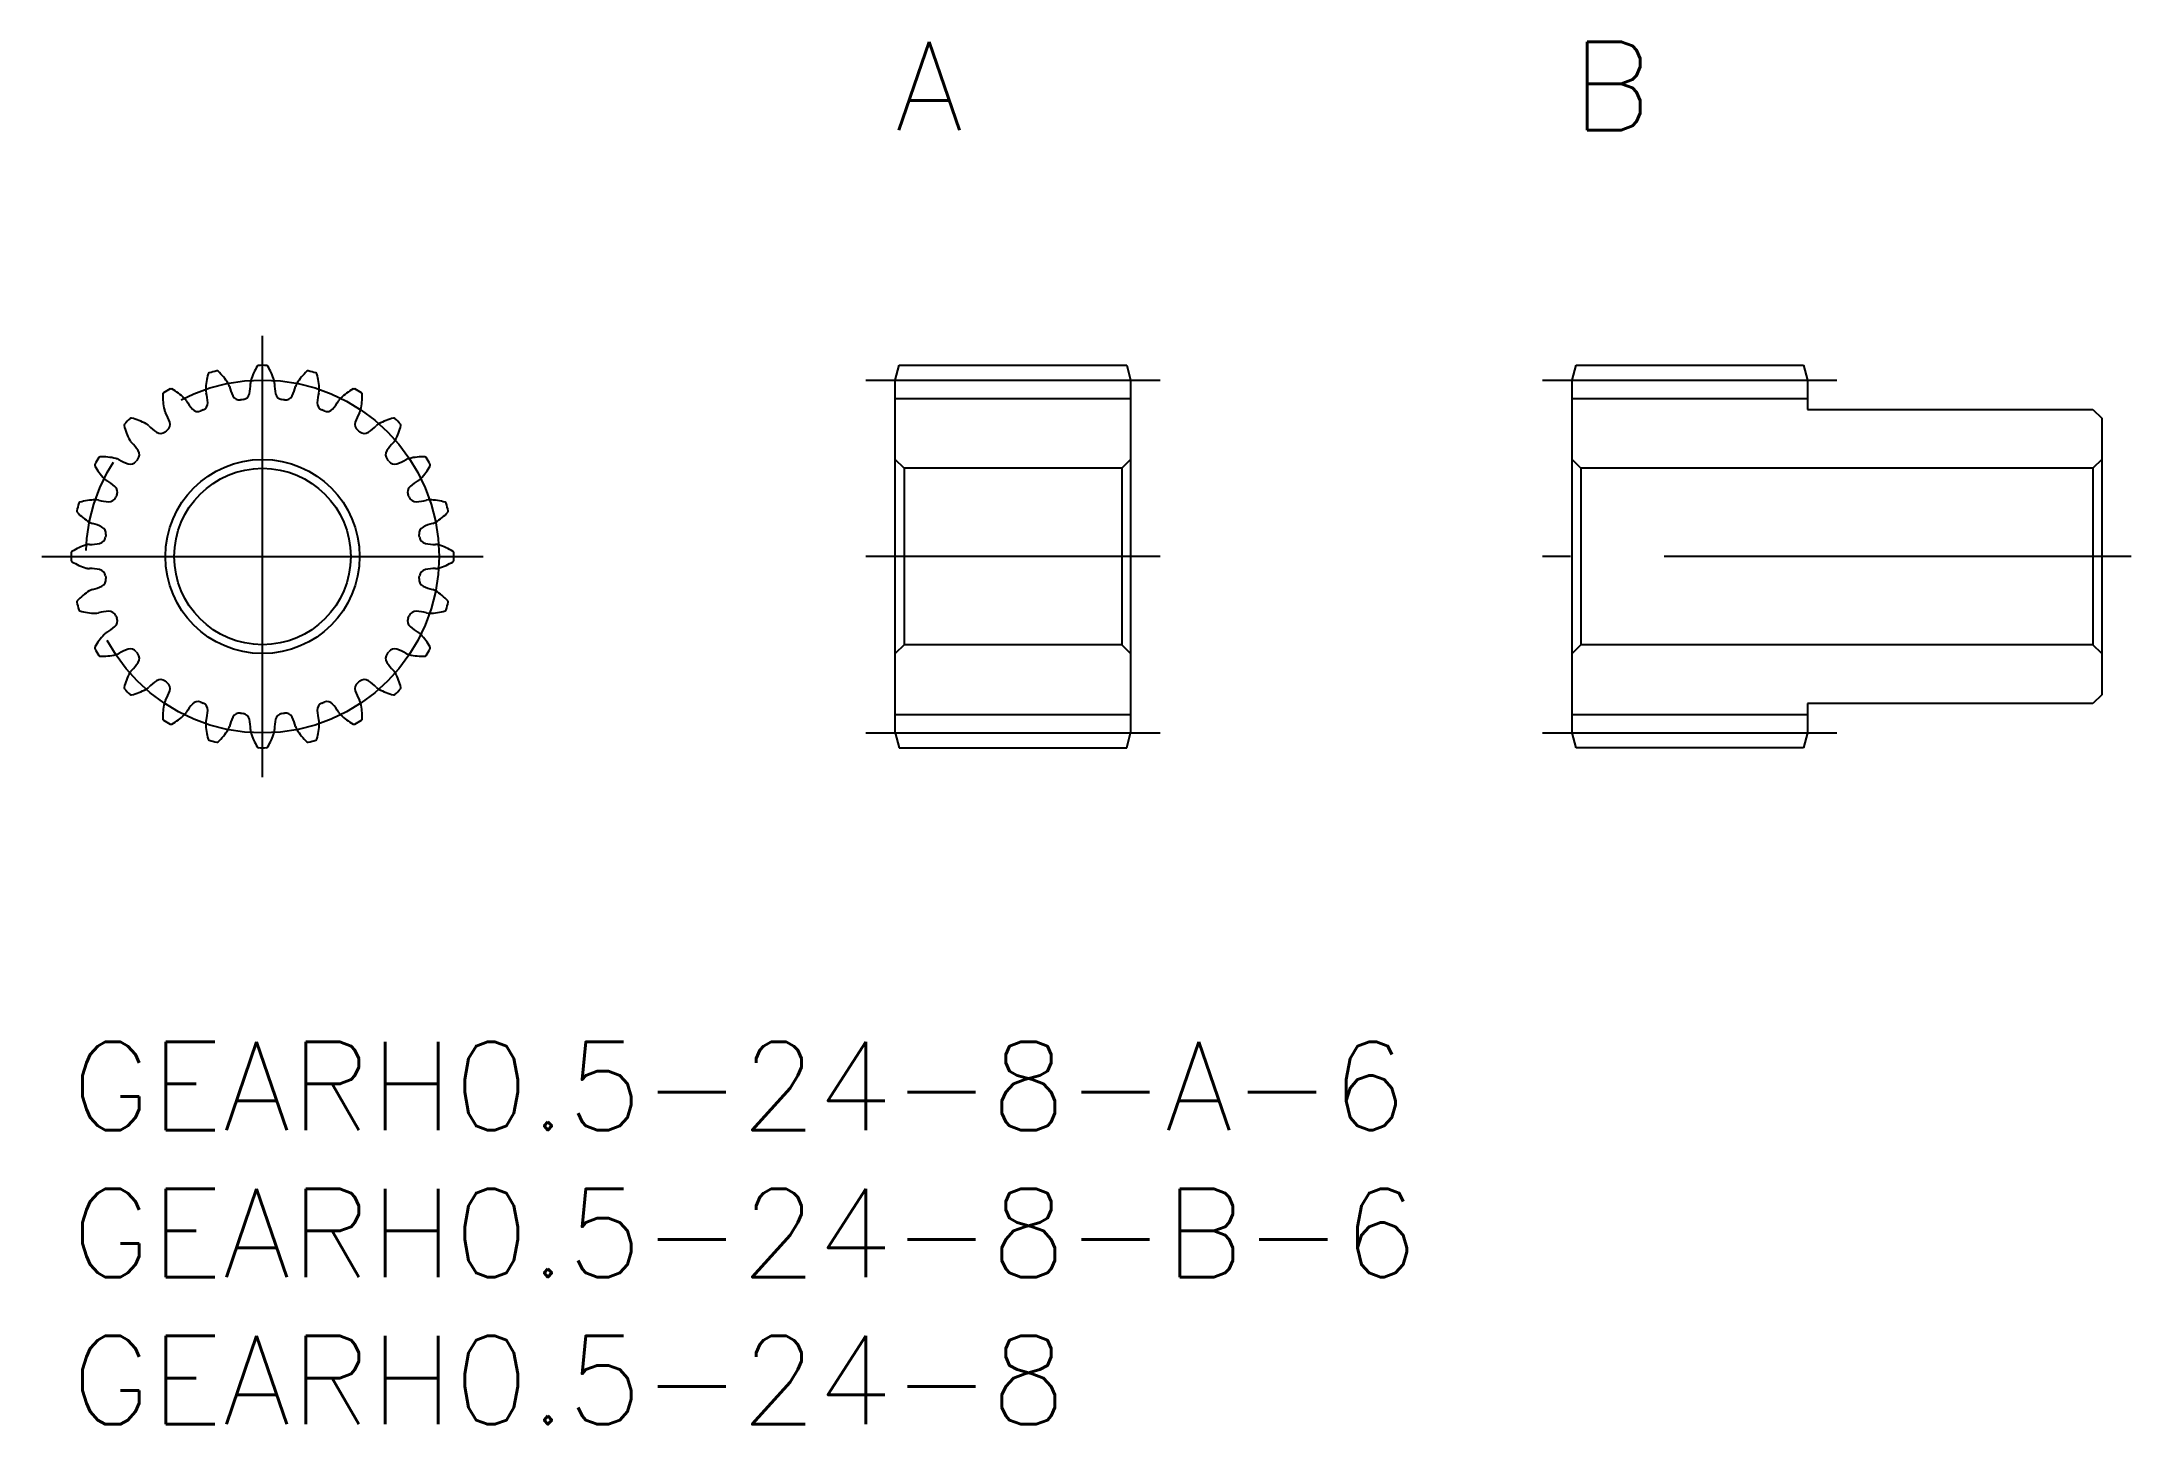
# Model space of a CAD drawing. Extents: x -1 to 70, y -13 to 34.
import ezdxf

# ---------------------------------------------------------------- set-up
doc = ezdxf.new("R2010")
doc.units = 0
doc.header["$LTSCALE"] = 0.5
doc.linetypes.add('CENTER', pattern=[50.8, 31.75, -6.35, 6.35, -6.35])
for name, color, linetype in [('MSM_CENTER', 1, 'CENTER'), ('MSM_CONTINUOUS', 7, 'CONTINUOUS'), ('MSM_PART_NUMBER', 7, 'CONTINUOUS')]:
    doc.layers.add(name, color=color, linetype=linetype)
doc.styles.get("Standard").update_dxf_attribs({"font": 'txt.shx', "height": 3, "bigfont": 'bigfont.shx'})

# ---------------------------------------------------------------- blocks, each defined once
blk = doc.blocks.new('*U2')
at = {"layer": 'MSM_PART_NUMBER'}
blk.add_text('GEARH0.5-24-8-A-6', height=3, dxfattribs=at).set_placement((0, -3))
blk = doc.blocks.new('*U3')
at = {"layer": 'MSM_PART_NUMBER'}
blk.add_text('GEARH0.5-24-8-B-6', height=3, dxfattribs=at).set_placement((0, -8))
blk = doc.blocks.new('*U4')
at = {"layer": 'MSM_PART_NUMBER'}
blk.add_text('GEARH0.5-24-8', height=3, dxfattribs=at).set_placement((0, -13))

msp = doc.modelspace()

# ---------------------------------------------------------------- linework, layer by layer
at = {"layer": 'MSM_CENTER'}
for p, q in [((6.5, 9), (6.5, 24)), ((27, 22.5), (37, 22.5)), ((50, 22.5), (60, 22.5)), ((-1, 16.5), (14, 16.5)), ((37, 16.5), (27, 16.5)), ((70, 16.5), (50, 16.5)), ((27, 10.5), (37, 10.5)), ((50, 10.5), (60, 10.5))]:
    msp.add_line(p, q, dxfattribs=at)
msp.add_circle((6.5, 16.5), 6, dxfattribs=at)
at = {"layer": 'MSM_CONTINUOUS'}
for p, q in [((28, 22.5), (28.134, 23)), ((28.134, 23), (35.866, 23)), ((35.866, 23), (36, 22.5)), ((51, 22.5), (51.134, 23)), ((51.134, 23), (58.866, 23)), ((58.866, 23), (59, 22.5)), ((28, 10.5), (28, 22.5)), ((36, 22.5), (36, 10.5)), ((51, 10.5), (51, 22.5)), ((59, 22.5), (59, 21.5)), ((28, 21.875), (36, 21.875)), ((51, 21.875), (59, 21.875)), ((59, 21.5), (68.7, 21.5)), ((68.7, 21.5), (69, 21.2)), ((69, 21.2), (69, 11.8)), ((28.3, 19.5), (28, 19.8)), ((28.3, 19.5), (28.3, 13.5)), ((35.7, 19.5), (28.3, 19.5)), ((36, 19.8), (35.7, 19.5)), ((35.7, 19.5), (35.7, 13.5)), ((51.3, 19.5), (51, 19.8)), ((51.3, 19.5), (51.3, 13.5)), ((68.7, 19.5), (51.3, 19.5)), ((69, 19.8), (68.7, 19.5)), ((68.7, 19.5), (68.7, 13.5)), ((28.3, 13.5), (28, 13.2)), ((35.7, 13.5), (28.3, 13.5)), ((36, 13.2), (35.7, 13.5)), ((51.3, 13.5), (51, 13.2)), ((68.7, 13.5), (51.3, 13.5)), ((69, 13.2), (68.7, 13.5)), ((68.7, 11.5), (59, 11.5)), ((59, 11.5), (59, 10.5)), ((69, 11.8), (68.7, 11.5)), ((28, 11.125), (36, 11.125)), ((51, 11.125), (59, 11.125)), ((28, 10.5), (28.134, 10)), ((28.134, 10), (35.866, 10)), ((35.866, 10), (36, 10.5)), ((51.134, 10), (51, 10.5)), ((58.866, 10), (51.134, 10)), ((59, 10.5), (58.866, 10))]:
    msp.add_line(p, q, dxfattribs=at)
for radius in [3.3, 3]:
    msp.add_circle((6.5, 16.5), radius, dxfattribs=at)
for centre, radius, start, end in [((4.702, 22.694), 0.05, 106.18673, 163.42244), ((6.5, 16.5), 6.5, 103.81325, 106.18675), ((4.96, 22.763), 0.05, 46.57754, 103.81325), ((3.62, 21.347), 2, 31.25, 46.57753), ((8.028, 21.927), 2, 148.42247, 163.75), ((6.366, 22.949), 0.05, 91.18675, 148.42244), ((6.5, 16.5), 6.5, 88.81325, 91.18675), ((6.634, 22.949), 0.05, 31.57753, 88.81311), ((4.972, 21.927), 2, 16.25, 31.57753), ((9.38, 21.347), 2, 133.42248, 148.75), ((8.04, 22.763), 0.05, 76.18675, 133.42251), ((6.5, 16.5), 6.5, 73.81325, 76.18675), ((8.298, 22.694), 0.05, 16.57753, 73.81325), ((5.109, 21.964), 2, 178.42247, 193.75), ((3.16, 22.018), 0.05, 121.18673, 178.42244), ((6.5, 16.5), 6.5, 118.81325, 121.18675), ((3.391, 22.151), 0.05, 61.57751, 118.81325), ((2.463, 20.437), 2, 46.25, 61.57753), ((6.571, 22.138), 2, 163.42247, 178.75), ((4.98, 22.173), 0.409, 178.75001, 194.48165), ((2.796, 21.611), 1.846, 3.68363, 14.4011), ((4.98, 22.173), 0.409, 15.51835, 31.25), ((7.152, 22.778), 1.846, 195.5989, 206.31637), ((5.81, 22.083), 0.25, 277.04256, 348.68363), ((4.245, 22.396), 1.846, 348.68363, 359.4011), ((6.5, 22.373), 0.409, 163.75, 179.48165), ((6.5, 22.373), 0.409, 0.51835, 16.25), ((8.755, 22.396), 1.846, 180.5989, 191.31637), ((7.19, 22.083), 0.25, 191.31637, 262.95743), ((5.848, 22.778), 1.846, 333.68363, 344.4011), ((8.02, 22.173), 0.409, 148.75, 164.48165), ((6.429, 22.138), 2, 1.25, 16.57753), ((10.204, 21.611), 1.846, 165.5989, 176.31637), ((8.02, 22.173), 0.409, 345.51835, 1.25), ((10.537, 20.437), 2, 118.42247, 133.75), ((9.609, 22.151), 0.05, 61.18675, 118.42244), ((6.5, 16.5), 6.5, 58.81325, 61.18675), ((7.891, 21.964), 2, 346.25, 1.57753), ((9.84, 22.018), 0.05, 1.57753, 58.81311), ((3.564, 21.586), 0.409, 193.75001, 209.48165), ((1.599, 20.478), 1.846, 18.68363, 29.4011), ((3.564, 21.586), 0.409, 30.51835, 46.25), ((5.505, 22.733), 1.846, 210.5989, 221.31636), ((4.306, 21.679), 0.25, 221.31635, 292.95744), ((6.5, 16.5), 5.375, 112.04256, 112.95744), ((4.389, 21.714), 0.25, 292.04256, 3.68363), ((5.721, 22.071), 0.25, 206.31636, 277.95745), ((6.5, 16.5), 5.375, 97.04256, 97.95744), ((6.5, 16.5), 5.375, 82.04256, 82.95744), ((7.279, 22.071), 0.25, 262.04256, 333.68363), ((8.611, 21.714), 0.25, 176.31637, 247.95743), ((6.5, 16.5), 5.375, 67.04256, 67.95744), ((8.694, 21.679), 0.25, 247.04256, 318.68363), ((7.495, 22.733), 1.846, 318.68363, 329.4011), ((9.436, 21.586), 0.409, 133.75, 149.48165), ((11.401, 20.478), 1.846, 150.5989, 161.31637), ((9.436, 21.586), 0.409, 330.51835, 346.25), ((1.846, 20.965), 0.05, 136.18673, 193.42244), ((3.742, 21.418), 2, 193.42247, 208.75), ((6.5, 16.5), 6.5, 133.81325, 136.18675), ((2.035, 21.154), 0.05, 76.57751, 133.81325), ((1.582, 19.258), 2, 61.25, 76.57753), ((2.347, 20.653), 0.409, 45.51835, 61.25), ((3.925, 22.263), 1.846, 225.5989, 236.31636), ((3.04, 20.935), 0.25, 236.31635, 307.95744), ((6.5, 16.5), 5.375, 127.04256, 127.95744), ((3.111, 20.99), 0.25, 307.04256, 18.68363), ((9.889, 20.99), 0.25, 161.31637, 232.95743), ((6.5, 16.5), 5.375, 52.04256, 52.95744), ((9.96, 20.935), 0.25, 232.04256, 303.68363), ((9.075, 22.263), 1.846, 303.68363, 314.4011), ((10.653, 20.653), 0.409, 118.75, 134.48165), ((11.418, 19.258), 2, 103.42247, 118.75), ((10.965, 21.154), 0.05, 46.18675, 103.42247), ((6.5, 16.5), 6.5, 43.81325, 46.18675), ((9.258, 21.418), 2, 331.25, 346.57753), ((11.154, 20.965), 0.05, 346.57753, 43.81311), ((0.982, 19.84), 0.05, 91.57751, 148.81325), ((1.036, 17.891), 2, 76.25, 91.57753), ((2.347, 20.653), 0.409, 208.75001, 224.48165), ((0.737, 19.075), 1.846, 33.68363, 44.4011), ((2.065, 19.96), 0.25, 322.04256, 33.68363), ((10.935, 19.96), 0.25, 146.31637, 217.95743), ((12.263, 19.075), 1.846, 135.5989, 146.31637), ((10.653, 20.653), 0.409, 315.51835, 331.25), ((11.964, 17.891), 2, 88.42247, 103.75), ((12.018, 19.84), 0.05, 31.18675, 88.42247), ((0.849, 19.609), 0.05, 151.18673, 208.42244), ((6.5, 16.5), 6.5, 148.81325, 151.18675), ((2.563, 20.537), 2, 208.42247, 223.75), ((1.414, 19.436), 0.409, 60.51835, 76.25), ((2.522, 21.401), 1.846, 240.5989, 251.31636), ((2.01, 19.889), 0.25, 251.31635, 322.95745), ((6.5, 16.5), 5.375, 142.04256, 142.95744), ((6.5, 16.5), 5.375, 37.04256, 37.95744), ((10.99, 19.889), 0.25, 217.04256, 288.68363), ((10.478, 21.401), 1.846, 288.68363, 299.4011), ((11.586, 19.436), 0.409, 103.75, 119.48165), ((10.437, 20.537), 2, 316.25, 331.57753), ((6.5, 16.5), 6.5, 28.81325, 31.18675), ((12.151, 19.609), 0.05, 331.57753, 28.81325), ((1.414, 19.436), 0.409, 223.75001, 239.48165), ((0.267, 17.495), 1.846, 48.68363, 59.4011), ((1.286, 18.611), 0.25, 266.31636, 337.95745), ((1.321, 18.694), 0.25, 337.04256, 48.68363), ((6.5, 16.5), 5.375, 157.04256, 157.95744), ((11.679, 18.694), 0.25, 131.31637, 202.95745), ((6.5, 16.5), 5.375, 22.04256, 22.95744), ((11.714, 18.611), 0.25, 202.04256, 273.68363), ((12.733, 17.495), 1.846, 120.5989, 131.31637), ((11.586, 19.436), 0.409, 300.51835, 316.25), ((0.237, 18.04), 0.05, 166.18673, 223.42244), ((6.5, 16.5), 6.5, 163.81325, 166.18675), ((1.653, 19.38), 2, 223.42247, 238.75), ((0.306, 18.298), 0.05, 106.57751, 163.81325), ((0.862, 16.429), 2, 91.25, 106.57753), ((0.827, 18.02), 0.409, 75.51835, 91.25), ((1.389, 20.204), 1.846, 255.5989, 266.31637), ((11.611, 20.204), 1.846, 273.68363, 284.4011), ((12.173, 18.02), 0.409, 88.75, 104.48165), ((12.138, 16.429), 2, 73.42247, 88.75), ((11.347, 19.38), 2, 301.25, 316.57753), ((12.694, 18.298), 0.05, 16.18675, 73.42247), ((6.5, 16.5), 6.5, 13.81325, 16.18675), ((12.763, 18.04), 0.05, 316.57754, 13.81325), ((0.827, 18.02), 0.409, 238.75001, 254.48165), ((0.222, 15.848), 1.846, 63.68363, 74.4011), ((0.917, 17.19), 0.25, 281.31636, 352.95745), ((0.929, 17.279), 0.25, 352.04256, 63.68363), ((6.5, 16.5), 5.375, 172.04256, 172.95744), ((12.071, 17.279), 0.25, 116.31636, 187.95745), ((6.5, 16.5), 5.375, 7.04256, 7.95744), ((12.083, 17.19), 0.25, 187.04256, 258.68363), ((12.778, 15.848), 1.846, 105.5989, 116.31637), ((12.173, 18.02), 0.409, 285.51835, 301.25), ((6.5, 16.5), 6.5, 178.81325, 181.18675), ((0.051, 16.634), 0.05, 121.57751, 178.81325), ((0.051, 16.366), 0.05, 181.18673, 238.42247), ((1.073, 14.972), 2, 106.25, 121.57753), ((0.627, 16.5), 0.409, 90.51835, 106.25), ((0.604, 18.755), 1.846, 270.5989, 281.31637), ((12.396, 18.755), 1.846, 258.68363, 269.4011), ((12.373, 16.5), 0.409, 73.75, 89.48165), ((11.927, 14.972), 2, 58.42247, 73.75), ((12.949, 16.634), 0.05, 1.18674, 58.42247), ((12.949, 16.366), 0.05, 301.57754, 358.81325), ((6.5, 16.5), 6.5, 358.81325, 1.18675), ((1.073, 18.028), 2, 238.42247, 253.75), ((0.627, 16.5), 0.409, 253.75001, 269.48165), ((0.604, 14.245), 1.846, 78.68363, 89.4011), ((0.917, 15.81), 0.25, 7.04256, 78.68363), ((0.929, 15.721), 0.25, 296.31636, 7.95744), ((6.5, 16.5), 5.375, 187.04256, 187.95744), ((12.071, 15.721), 0.25, 172.04256, 243.68363), ((6.5, 16.5), 5.375, 352.04256, 352.95744), ((12.083, 15.81), 0.25, 101.31636, 172.95745), ((12.396, 14.245), 1.846, 90.5989, 101.31637), ((12.373, 16.5), 0.409, 270.51835, 286.25), ((11.927, 18.028), 2, 286.25, 301.57753), ((0.237, 14.96), 0.05, 136.57754, 193.81311), ((6.5, 16.5), 6.5, 193.81325, 196.18675), ((1.653, 13.62), 2, 121.25, 136.57753), ((0.827, 14.98), 0.409, 105.51835, 121.25), ((0.222, 17.152), 1.846, 285.5989, 296.31637), ((12.778, 17.152), 1.846, 243.68363, 254.4011), ((12.173, 14.98), 0.409, 58.75, 74.48165), ((11.347, 13.62), 2, 43.42247, 58.75), ((6.5, 16.5), 6.5, 343.81325, 346.18675), ((12.763, 14.96), 0.05, 346.18673, 43.42247), ((0.306, 14.702), 0.05, 196.18673, 253.42244), ((0.862, 16.571), 2, 253.42247, 268.75), ((0.827, 14.98), 0.409, 268.75001, 284.48165), ((1.389, 12.796), 1.846, 93.68363, 104.4011), ((1.286, 14.389), 0.25, 22.04256, 93.68363), ((1.321, 14.306), 0.25, 311.31636, 22.95744), ((6.5, 16.5), 5.375, 202.04256, 202.95744), ((11.679, 14.306), 0.25, 157.04256, 228.68363), ((6.5, 16.5), 5.375, 337.04256, 337.95744), ((11.714, 14.389), 0.25, 86.31636, 157.95745), ((11.611, 12.796), 1.846, 75.5989, 86.31637), ((12.173, 14.98), 0.409, 255.51835, 271.25), ((12.138, 16.571), 2, 271.25, 286.57753), ((12.694, 14.702), 0.05, 286.57754, 343.81325), ((2.563, 12.463), 2, 136.25, 151.57753), ((1.414, 13.564), 0.409, 120.51835, 136.25), ((0.267, 15.505), 1.846, 300.5989, 311.31637), ((12.733, 15.505), 1.846, 228.68363, 239.4011), ((11.586, 13.564), 0.409, 43.75, 59.48165), ((10.437, 12.463), 2, 28.42247, 43.75), ((0.849, 13.391), 0.05, 151.57754, 208.81311), ((6.5, 16.5), 6.5, 208.81325, 211.18675), ((0.982, 13.16), 0.05, 211.18673, 268.42247), ((1.036, 15.109), 2, 268.42247, 283.75), ((1.414, 13.564), 0.409, 283.75001, 299.48165), ((2.522, 11.599), 1.846, 108.68363, 119.4011), ((2.01, 13.111), 0.25, 37.04256, 108.68363), ((0.737, 13.925), 1.846, 315.5989, 326.31637), ((6.5, 16.5), 5.375, 217.04256, 217.95744), ((2.065, 13.04), 0.25, 326.31636, 37.95744), ((10.935, 13.04), 0.25, 142.04256, 213.68363), ((12.263, 13.925), 1.846, 213.68363, 224.4011), ((6.5, 16.5), 5.375, 322.04256, 322.95744), ((10.99, 13.111), 0.25, 71.31636, 142.95745), ((10.478, 11.599), 1.846, 60.5989, 71.31637), ((11.586, 13.564), 0.409, 240.51835, 256.25), ((11.964, 15.109), 2, 256.25, 271.57753), ((12.018, 13.16), 0.05, 271.57754, 328.81325), ((6.5, 16.5), 6.5, 328.81325, 331.18675), ((12.151, 13.391), 0.05, 331.18673, 28.42244), ((3.742, 11.582), 2, 151.25, 166.57753), ((2.347, 12.347), 0.409, 135.51835, 151.25), ((3.925, 10.737), 1.846, 123.68363, 134.4011), ((3.04, 12.065), 0.25, 52.04256, 123.68363), ((6.5, 16.5), 5.375, 232.04256, 232.95744), ((3.111, 12.01), 0.25, 341.31636, 52.95744), ((9.889, 12.01), 0.25, 127.04256, 198.68363), ((6.5, 16.5), 5.375, 307.04256, 307.95744), ((9.96, 12.065), 0.25, 56.31637, 127.95745), ((9.075, 10.737), 1.846, 45.5989, 56.31637), ((10.653, 12.347), 0.409, 28.75, 44.48165), ((9.258, 11.582), 2, 13.42247, 28.75), ((1.846, 12.035), 0.05, 166.57754, 223.81311), ((6.5, 16.5), 6.5, 223.81325, 226.18675), ((2.035, 11.846), 0.05, 226.18673, 283.42247), ((1.582, 13.742), 2, 283.42247, 298.75), ((2.347, 12.347), 0.409, 298.75001, 314.48165), ((5.109, 11.036), 2, 166.25, 181.57753), ((3.564, 11.414), 0.409, 150.51835, 166.25), ((1.599, 12.522), 1.846, 330.5989, 341.31637), ((5.505, 10.267), 1.846, 138.68363, 149.4011), ((4.306, 11.321), 0.25, 67.04256, 138.68363), ((6.5, 16.5), 5.375, 247.04256, 247.95744), ((4.389, 11.286), 0.25, 356.31636, 67.95744), ((8.611, 11.286), 0.25, 112.04256, 183.68363), ((6.5, 16.5), 5.375, 292.04256, 292.95744), ((8.694, 11.321), 0.25, 41.31636, 112.95744), ((7.495, 10.267), 1.846, 30.5989, 41.31637), ((11.401, 12.522), 1.846, 198.68363, 209.4011), ((9.436, 11.414), 0.409, 13.75, 29.48165), ((7.891, 11.036), 2, 358.42247, 13.75), ((10.653, 12.347), 0.409, 225.51835, 241.25), ((11.418, 13.742), 2, 241.25, 256.57753), ((10.965, 11.846), 0.05, 256.57754, 313.81325), ((6.5, 16.5), 6.5, 313.81325, 316.18675), ((11.154, 12.035), 0.05, 316.18673, 13.42244), ((3.16, 10.982), 0.05, 181.57754, 238.81325), ((6.5, 16.5), 6.5, 238.81325, 241.18675), ((3.391, 10.849), 0.05, 241.18673, 298.42244), ((2.463, 12.563), 2, 298.42247, 313.75), ((3.564, 11.414), 0.409, 313.75001, 329.48165), ((4.98, 10.827), 0.409, 165.51835, 181.25), ((6.571, 10.862), 2, 181.25, 196.57753), ((2.796, 11.389), 1.846, 345.5989, 356.31637), ((4.98, 10.827), 0.409, 328.75, 344.48165), ((7.152, 10.222), 1.846, 153.68363, 164.4011), ((5.721, 10.929), 0.25, 82.04256, 153.68363), ((6.5, 16.5), 5.375, 262.04256, 262.95744), ((5.81, 10.917), 0.25, 11.31636, 82.95744), ((4.245, 10.604), 1.846, 0.5989, 11.31637), ((8.755, 10.604), 1.846, 168.68363, 179.4011), ((7.19, 10.917), 0.25, 97.04256, 168.68363), ((6.5, 16.5), 5.375, 277.04256, 277.95744), ((7.279, 10.929), 0.25, 26.31636, 97.95744), ((5.848, 10.222), 1.846, 15.5989, 26.31637), ((8.02, 10.827), 0.409, 195.51835, 211.25), ((6.429, 10.862), 2, 343.42247, 358.75), ((10.204, 11.389), 1.846, 183.68363, 194.4011), ((8.02, 10.827), 0.409, 358.75, 14.48165), ((9.436, 11.414), 0.409, 210.51835, 226.25), ((10.537, 12.563), 2, 226.25, 241.57753), ((9.609, 10.849), 0.05, 241.57754, 298.81325), ((6.5, 16.5), 6.5, 298.81325, 301.18675), ((9.84, 10.982), 0.05, 301.18673, 358.42244), ((4.702, 10.306), 0.05, 196.57754, 253.81325), ((6.5, 16.5), 6.5, 253.81325, 256.18675), ((4.96, 10.237), 0.05, 256.18673, 313.42247), ((3.62, 11.653), 2, 313.42247, 328.75), ((6.5, 10.627), 0.409, 180.51835, 196.25), ((8.028, 11.073), 2, 196.25, 211.57753), ((6.366, 10.051), 0.05, 211.57754, 268.81325), ((6.5, 16.5), 6.5, 268.81325, 271.18675), ((6.634, 10.051), 0.05, 271.18673, 328.42247), ((4.972, 11.073), 2, 328.42247, 343.75), ((6.5, 10.627), 0.409, 343.75, 359.48165), ((9.38, 11.653), 2, 211.25, 226.57753), ((8.04, 10.237), 0.05, 226.57754, 283.81325), ((6.5, 16.5), 6.5, 283.81325, 286.18675), ((8.298, 10.306), 0.05, 286.18673, 343.42244)]:
    msp.add_arc(centre, radius, start, end, dxfattribs=at)

# ---------------------------------------------------------------- block references
for name in ['*U2', '*U3', '*U4']:
    msp.add_blockref(name, (0, 0), dxfattribs=at)

# ---------------------------------------------------------------- texts
at = {"layer": 'MSM_PART_NUMBER'}
for s, p in [('A', (28, 31)), ('B', (51, 31))]:
    msp.add_text(s, height=3, dxfattribs=at).set_placement(p)

doc.saveas('drawing.dxf')
